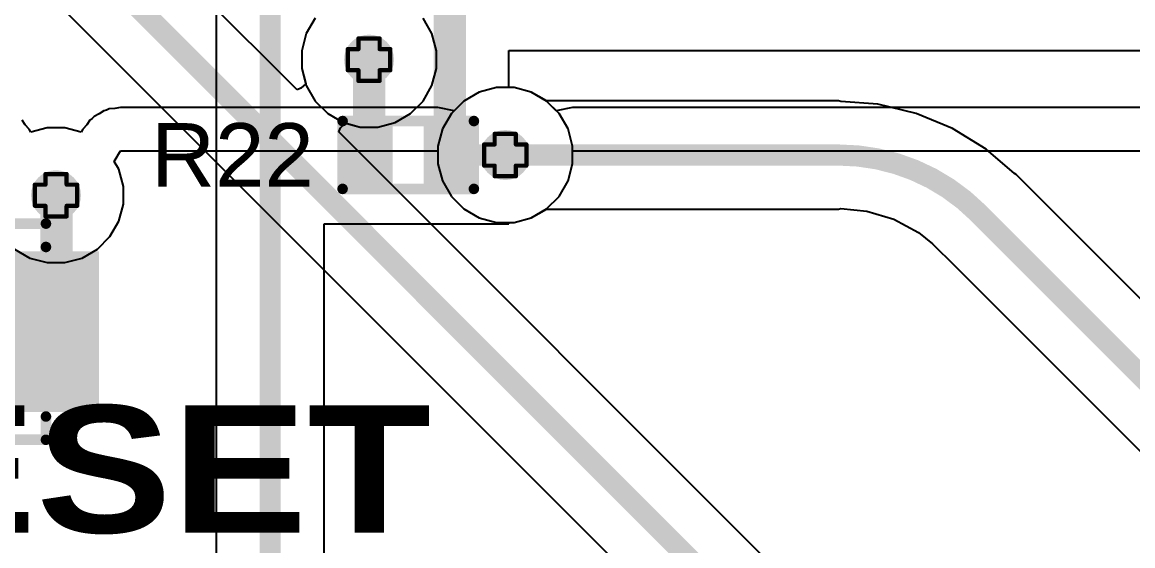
# Model space of a CAD drawing. Header units: inches. Extents: x -5 to 501, y -9 to 81.
# Drawn here: x 30.63 to 43.95, y 7.41 to 13.68 of the extents above; entities that cross this region are included whole.
import ezdxf

# ---------------------------------------------------------------- set-up
doc = ezdxf.new("R2010")
doc.units = ezdxf.units.IN
for name, color, linetype in [('Bottom Layer', 5, 'Continuous'), ('Drill Drawing', 1, 'Continuous'), ('Ground', 16, 'Continuous'), ('Power', 76, 'Continuous'), ('Top Layer', 1, 'Continuous'), ('Top Overlay', 2, 'Continuous'), ('Top Paste', 8, 'Continuous'), ('Top Solder', 216, 'Continuous'), ('Via Holes', 16, 'Continuous')]:
    doc.layers.add(name, color=color, linetype=linetype)
doc.styles.add('Arial', font='', dxfattribs={"height": 0.2})
doc.styles.add('Arial Black_Bold', font='', dxfattribs={"height": 0.2})
doc.styles.get('Arial').set_extended_font_data('Arial')
doc.styles.get('Arial Black_Bold').set_extended_font_data('Arial Black', bold=True)

msp = doc.modelspace()

# ---------------------------------------------------------------- hatches: boundary and pattern name
at = {"layer": 'Bottom Layer'}
h = msp.add_hatch(color=5, dxfattribs=at)
edge = h.paths.add_edge_path()
edge.add_arc((34.79, 13.233), 0.3, 0, 360)
h = msp.add_hatch(color=5, dxfattribs=at)
edge = h.paths.add_edge_path()
edge.add_arc((36.424, 12.09), 0.3, 0, 360)
h = msp.add_hatch(color=5, dxfattribs=at)
edge = h.paths.add_edge_path()
edge.add_arc((31.035, 11.608), 0.3, 0, 360)
at = {"layer": 'Ground'}
h = msp.add_hatch(color=16, dxfattribs=at)
edge = h.paths.add_edge_path()
edge.add_arc((34.79, 13.233), 0.3, 0, 360)
h = msp.add_hatch(color=16, dxfattribs=at)
edge = h.paths.add_edge_path()
edge.add_arc((36.424, 12.09), 0.3, 0, 360)
h = msp.add_hatch(color=16, dxfattribs=at)
edge = h.paths.add_edge_path()
edge.add_arc((31.035, 11.608), 0.3, 0, 360)
at = {"layer": 'Power'}
h = msp.add_hatch(color=76, dxfattribs=at)
edge = h.paths.add_edge_path()
edge.add_arc((34.79, 13.233), 0.3, 0, 360)
h = msp.add_hatch(color=76, dxfattribs=at)
edge = h.paths.add_edge_path()
edge.add_arc((36.424, 12.09), 0.3, 0, 360)
h = msp.add_hatch(color=76, dxfattribs=at)
edge = h.paths.add_edge_path()
edge.add_arc((31.035, 11.608), 0.3, 0, 360)
at = {"layer": 'Top Layer'}
h = msp.add_hatch(color=1, dxfattribs=at)
edge = h.paths.add_edge_path()
edge.add_arc((34.79, 13.233), 0.3, 0, 360)
for points in [[(35.019, 12.408), (35.019, 11.773), (34.562, 11.773), (34.562, 12.408)], [(35.959, 12.408), (35.959, 11.773), (35.501, 11.773), (35.501, 12.408)], [(31.45, 9.112), (30.63, 9.112), (30.63, 10.832), (31.45, 10.832)]]:
    msp.add_hatch(color=1, dxfattribs=at).paths.add_polyline_path(points)
h = msp.add_hatch(color=1, dxfattribs=at)
edge = h.paths.add_edge_path()
edge.add_arc((36.424, 12.09), 0.3, 0, 360)
h = msp.add_hatch(color=1, dxfattribs=at)
edge = h.paths.add_edge_path()
edge.add_arc((31.035, 11.608), 0.3, 0, 360)
at = {"layer": 'Top Paste'}
for points in [[(35.019, 12.408), (35.019, 11.773), (34.562, 11.773), (34.562, 12.408)], [(35.959, 12.408), (35.959, 11.773), (35.501, 11.773), (35.501, 12.408)], [(31.45, 9.112), (30.63, 9.112), (30.63, 10.832), (31.45, 10.832)]]:
    msp.add_hatch(color=8, dxfattribs=at).paths.add_polyline_path(points)
at = {"layer": 'Top Solder'}
for points in [[(35.074, 12.463), (35.074, 11.718), (34.507, 11.718), (34.507, 12.463)], [(36.014, 12.463), (36.014, 11.718), (35.446, 11.718), (35.446, 12.463)], [(31.551, 9.011), (30.528, 9.011), (30.528, 10.934), (31.551, 10.934)]]:
    msp.add_hatch(color=216, dxfattribs=at).paths.add_polyline_path(points)
at = {"layer": 'Via Holes'}
h = msp.add_hatch(color=7, dxfattribs=at)
edge = h.paths.add_edge_path()
edge.add_arc((34.79, 13.233), 0.15, 0, 360)
h = msp.add_hatch(color=7, dxfattribs=at)
edge = h.paths.add_edge_path()
edge.add_arc((36.424, 12.09), 0.15, 0, 360)
h = msp.add_hatch(color=7, dxfattribs=at)
edge = h.paths.add_edge_path()
edge.add_arc((31.035, 11.608), 0.15, 0, 360)

# ---------------------------------------------------------------- linework, layer by layer
at = {"layer": 'Bottom Layer'}
for p, q in [((33.926, 12.871), (31.925, 14.871)), ((31.009, 13.956), (40.723, 4.242)), ((34.144, 13.73), (34.037, 13.545)), ((35.543, 13.545), (35.437, 13.73)), ((34.037, 13.545), (33.982, 13.34)), ((35.598, 13.34), (35.543, 13.545)), ((33.982, 13.34), (33.982, 13.127)), ((35.598, 13.127), (35.598, 13.34)), ((33.982, 13.127), (34.031, 12.945)), ((35.543, 12.922), (35.598, 13.127)), ((34.031, 12.945), (33.973, 12.892)), ((35.437, 12.737), (35.543, 12.922)), ((33.973, 12.892), (33.926, 12.871)), ((36.112, 12.843), (35.927, 12.737)), ((36.317, 12.898), (36.112, 12.843)), ((36.53, 12.898), (36.317, 12.898)), ((36.735, 12.843), (36.53, 12.898)), ((36.918, 12.738), (36.735, 12.843)), ((35.286, 12.587), (35.437, 12.737)), ((35.927, 12.737), (35.777, 12.587)), ((40.422, 12.738), (36.918, 12.738)), ((40.448, 12.733), (40.422, 12.738)), ((40.893, 12.698), (40.448, 12.733)), ((41.352, 12.587), (40.893, 12.698)), ((35.102, 12.48), (35.286, 12.587)), ((35.777, 12.587), (35.671, 12.402)), ((41.789, 12.407), (41.352, 12.587)), ((34.428, 12.369), (34.449, 12.416)), ((34.449, 12.416), (34.502, 12.474)), ((34.502, 12.474), (34.684, 12.425)), ((34.684, 12.425), (34.897, 12.425)), ((34.897, 12.425), (35.102, 12.48)), ((35.671, 12.402), (35.616, 12.197)), ((42.191, 12.16), (41.789, 12.407)), ((41.839, 4.958), (34.428, 12.369)), ((35.616, 12.197), (35.616, 11.984)), ((42.531, 11.87), (42.191, 12.16)), ((35.616, 11.984), (35.671, 11.779)), ((42.553, 11.855), (42.531, 11.87)), ((35.671, 11.779), (35.777, 11.594)), ((49.265, 5.143), (42.553, 11.855)), ((35.777, 11.594), (35.927, 11.444)), ((35.927, 11.444), (36.112, 11.337)), ((36.112, 11.337), (36.317, 11.282)), ((36.53, 11.282), (36.735, 11.337)), ((36.735, 11.337), (36.918, 11.443)), ((36.918, 11.443), (40.422, 11.443)), ((40.422, 11.443), (40.449, 11.448)), ((40.449, 11.448), (40.759, 11.418)), ((40.759, 11.418), (41.083, 11.32)), ((36.317, 11.282), (36.53, 11.282)), ((41.083, 11.32), (41.381, 11.16)), ((41.381, 11.16), (41.546, 11.025)), ((41.546, 11.025), (41.637, 10.939)), ((41.637, 10.939), (41.726, 10.85)), ((41.726, 10.85), (48.35, 4.227))]:
    msp.add_line(p, q, dxfattribs=at)
for points in [[(31.467, 14.414, 0.254, 0.254, 0), (41.94, 3.941, 0.254, 0.254, 0)], [(36.424, 12.09, 0.254, 0.254, 0), (40.422, 12.09, 0.254, 0.254, 0)], [(40.422, 12.09, 0.254, 0.254, 0), (40.422, 12.09, 0.254, 0.254, 0)], [(40.422, 12.09, 0.254, 0.254, -0.198912), (42.095, 11.397, 0.254, 0.254, 0)], [(42.095, 11.397, 0.254, 0.254, 0), (48.807, 4.685, 0.254, 0.254, 0)]]:
    msp.add_lwpolyline(points, format="xyseb", dxfattribs=at)
for points in [[(36.36, 12.09, 0.127, 0.127, 1), (36.487, 12.09, 0.127, 0.127, 1)], [(40.358, 12.09, 0.127, 0.127, 1), (40.485, 12.09, 0.127, 0.127, 1)], [(40.358, 12.09, 0.127, 0.127, 1), (40.485, 12.09, 0.127, 0.127, 1)], [(40.358, 12.09, 0.127, 0.127, 1), (40.485, 12.09, 0.127, 0.127, 1)], [(40.358, 12.09, 0.127, 0.127, 1), (40.485, 12.09, 0.127, 0.127, 1)], [(42.032, 11.397, 0.127, 0.127, 1), (42.159, 11.397, 0.127, 0.127, 1)], [(42.032, 11.397, 0.127, 0.127, 1), (42.159, 11.397, 0.127, 0.127, 1)]]:
    msp.add_lwpolyline(points, format="xyseb", close=True, dxfattribs=at)
at = {"layer": 'Drill Drawing'}
for points in [[(34.663, 13.36, 0.0508, 0.0508, 0), (34.663, 13.487, 0.0508, 0.0508, 0)], [(34.663, 13.487, 0.0508, 0.0508, 0), (34.917, 13.487, 0.0508, 0.0508, 0)], [(34.917, 13.36, 0.0508, 0.0508, 0), (34.917, 13.487, 0.0508, 0.0508, 0)], [(34.536, 13.106, 0.0508, 0.0508, 0), (34.536, 13.36, 0.0508, 0.0508, 0)], [(34.536, 13.36, 0.0508, 0.0508, 0), (34.663, 13.36, 0.0508, 0.0508, 0)], [(34.917, 13.36, 0.0508, 0.0508, 0), (35.044, 13.36, 0.0508, 0.0508, 0)], [(35.044, 13.106, 0.0508, 0.0508, 0), (35.044, 13.36, 0.0508, 0.0508, 0)], [(34.536, 13.106, 0.0508, 0.0508, 0), (34.663, 13.106, 0.0508, 0.0508, 0)], [(34.663, 12.979, 0.0508, 0.0508, 0), (34.663, 13.106, 0.0508, 0.0508, 0)], [(34.917, 13.106, 0.0508, 0.0508, 0), (35.044, 13.106, 0.0508, 0.0508, 0)], [(34.917, 12.979, 0.0508, 0.0508, 0), (34.917, 13.106, 0.0508, 0.0508, 0)], [(34.663, 12.979, 0.0508, 0.0508, 0), (34.917, 12.979, 0.0508, 0.0508, 0)], [(36.297, 12.217, 0.0508, 0.0508, 0), (36.297, 12.344, 0.0508, 0.0508, 0)], [(36.297, 12.344, 0.0508, 0.0508, 0), (36.551, 12.344, 0.0508, 0.0508, 0)], [(36.551, 12.217, 0.0508, 0.0508, 0), (36.551, 12.344, 0.0508, 0.0508, 0)], [(36.17, 11.963, 0.0508, 0.0508, 0), (36.17, 12.217, 0.0508, 0.0508, 0)], [(36.17, 12.217, 0.0508, 0.0508, 0), (36.297, 12.217, 0.0508, 0.0508, 0)], [(36.551, 12.217, 0.0508, 0.0508, 0), (36.678, 12.217, 0.0508, 0.0508, 0)], [(36.678, 11.963, 0.0508, 0.0508, 0), (36.678, 12.217, 0.0508, 0.0508, 0)], [(36.17, 11.963, 0.0508, 0.0508, 0), (36.297, 11.963, 0.0508, 0.0508, 0)], [(36.297, 11.836, 0.0508, 0.0508, 0), (36.297, 11.963, 0.0508, 0.0508, 0)], [(36.551, 11.963, 0.0508, 0.0508, 0), (36.678, 11.963, 0.0508, 0.0508, 0)], [(36.551, 11.836, 0.0508, 0.0508, 0), (36.551, 11.963, 0.0508, 0.0508, 0)], [(30.908, 11.735, 0.0508, 0.0508, 0), (30.908, 11.862, 0.0508, 0.0508, 0)], [(30.908, 11.862, 0.0508, 0.0508, 0), (31.162, 11.862, 0.0508, 0.0508, 0)], [(31.162, 11.735, 0.0508, 0.0508, 0), (31.162, 11.862, 0.0508, 0.0508, 0)], [(36.297, 11.836, 0.0508, 0.0508, 0), (36.551, 11.836, 0.0508, 0.0508, 0)], [(30.781, 11.481, 0.0508, 0.0508, 0), (30.781, 11.735, 0.0508, 0.0508, 0)], [(30.781, 11.735, 0.0508, 0.0508, 0), (30.908, 11.735, 0.0508, 0.0508, 0)], [(31.162, 11.735, 0.0508, 0.0508, 0), (31.289, 11.735, 0.0508, 0.0508, 0)], [(31.289, 11.481, 0.0508, 0.0508, 0), (31.289, 11.735, 0.0508, 0.0508, 0)], [(30.781, 11.481, 0.0508, 0.0508, 0), (30.908, 11.481, 0.0508, 0.0508, 0)], [(30.908, 11.354, 0.0508, 0.0508, 0), (30.908, 11.481, 0.0508, 0.0508, 0)], [(31.162, 11.481, 0.0508, 0.0508, 0), (31.289, 11.481, 0.0508, 0.0508, 0)], [(31.162, 11.354, 0.0508, 0.0508, 0), (31.162, 11.481, 0.0508, 0.0508, 0)], [(30.908, 11.354, 0.0508, 0.0508, 0), (31.162, 11.354, 0.0508, 0.0508, 0)]]:
    msp.add_lwpolyline(points, format="xyseb", dxfattribs=at)
for points in [[(34.65, 13.487, 0.0254, 0.0254, 1), (34.676, 13.487, 0.0254, 0.0254, 1)], [(34.65, 13.487, 0.0254, 0.0254, 1), (34.676, 13.487, 0.0254, 0.0254, 1)], [(34.904, 13.487, 0.0254, 0.0254, 1), (34.93, 13.487, 0.0254, 0.0254, 1)], [(34.904, 13.487, 0.0254, 0.0254, 1), (34.93, 13.487, 0.0254, 0.0254, 1)], [(34.523, 13.36, 0.0254, 0.0254, 1), (34.549, 13.36, 0.0254, 0.0254, 1)], [(34.523, 13.36, 0.0254, 0.0254, 1), (34.549, 13.36, 0.0254, 0.0254, 1)], [(34.65, 13.36, 0.0254, 0.0254, 1), (34.676, 13.36, 0.0254, 0.0254, 1)], [(34.65, 13.36, 0.0254, 0.0254, 1), (34.676, 13.36, 0.0254, 0.0254, 1)], [(34.904, 13.36, 0.0254, 0.0254, 1), (34.93, 13.36, 0.0254, 0.0254, 1)], [(34.904, 13.36, 0.0254, 0.0254, 1), (34.93, 13.36, 0.0254, 0.0254, 1)], [(35.031, 13.36, 0.0254, 0.0254, 1), (35.057, 13.36, 0.0254, 0.0254, 1)], [(35.031, 13.36, 0.0254, 0.0254, 1), (35.057, 13.36, 0.0254, 0.0254, 1)], [(34.523, 13.106, 0.0254, 0.0254, 1), (34.549, 13.106, 0.0254, 0.0254, 1)], [(34.523, 13.106, 0.0254, 0.0254, 1), (34.549, 13.106, 0.0254, 0.0254, 1)], [(34.65, 13.106, 0.0254, 0.0254, 1), (34.676, 13.106, 0.0254, 0.0254, 1)], [(34.65, 13.106, 0.0254, 0.0254, 1), (34.676, 13.106, 0.0254, 0.0254, 1)], [(34.904, 13.106, 0.0254, 0.0254, 1), (34.93, 13.106, 0.0254, 0.0254, 1)], [(34.904, 13.106, 0.0254, 0.0254, 1), (34.93, 13.106, 0.0254, 0.0254, 1)], [(35.031, 13.106, 0.0254, 0.0254, 1), (35.057, 13.106, 0.0254, 0.0254, 1)], [(35.031, 13.106, 0.0254, 0.0254, 1), (35.057, 13.106, 0.0254, 0.0254, 1)], [(34.65, 12.979, 0.0254, 0.0254, 1), (34.676, 12.979, 0.0254, 0.0254, 1)], [(34.65, 12.979, 0.0254, 0.0254, 1), (34.676, 12.979, 0.0254, 0.0254, 1)], [(34.904, 12.979, 0.0254, 0.0254, 1), (34.93, 12.979, 0.0254, 0.0254, 1)], [(34.904, 12.979, 0.0254, 0.0254, 1), (34.93, 12.979, 0.0254, 0.0254, 1)], [(36.284, 12.344, 0.0254, 0.0254, 1), (36.309, 12.344, 0.0254, 0.0254, 1)], [(36.284, 12.344, 0.0254, 0.0254, 1), (36.309, 12.344, 0.0254, 0.0254, 1)], [(36.538, 12.344, 0.0254, 0.0254, 1), (36.563, 12.344, 0.0254, 0.0254, 1)], [(36.538, 12.344, 0.0254, 0.0254, 1), (36.563, 12.344, 0.0254, 0.0254, 1)], [(36.157, 12.217, 0.0254, 0.0254, 1), (36.182, 12.217, 0.0254, 0.0254, 1)], [(36.157, 12.217, 0.0254, 0.0254, 1), (36.182, 12.217, 0.0254, 0.0254, 1)], [(36.284, 12.217, 0.0254, 0.0254, 1), (36.309, 12.217, 0.0254, 0.0254, 1)], [(36.284, 12.217, 0.0254, 0.0254, 1), (36.309, 12.217, 0.0254, 0.0254, 1)], [(36.538, 12.217, 0.0254, 0.0254, 1), (36.563, 12.217, 0.0254, 0.0254, 1)], [(36.538, 12.217, 0.0254, 0.0254, 1), (36.563, 12.217, 0.0254, 0.0254, 1)], [(36.665, 12.217, 0.0254, 0.0254, 1), (36.69, 12.217, 0.0254, 0.0254, 1)], [(36.665, 12.217, 0.0254, 0.0254, 1), (36.69, 12.217, 0.0254, 0.0254, 1)], [(36.157, 11.963, 0.0254, 0.0254, 1), (36.182, 11.963, 0.0254, 0.0254, 1)], [(36.157, 11.963, 0.0254, 0.0254, 1), (36.182, 11.963, 0.0254, 0.0254, 1)], [(36.284, 11.963, 0.0254, 0.0254, 1), (36.309, 11.963, 0.0254, 0.0254, 1)], [(36.284, 11.963, 0.0254, 0.0254, 1), (36.309, 11.963, 0.0254, 0.0254, 1)], [(36.538, 11.963, 0.0254, 0.0254, 1), (36.563, 11.963, 0.0254, 0.0254, 1)], [(36.538, 11.963, 0.0254, 0.0254, 1), (36.563, 11.963, 0.0254, 0.0254, 1)], [(36.665, 11.963, 0.0254, 0.0254, 1), (36.69, 11.963, 0.0254, 0.0254, 1)], [(36.665, 11.963, 0.0254, 0.0254, 1), (36.69, 11.963, 0.0254, 0.0254, 1)], [(30.896, 11.862, 0.0254, 0.0254, 1), (30.921, 11.862, 0.0254, 0.0254, 1)], [(30.896, 11.862, 0.0254, 0.0254, 1), (30.921, 11.862, 0.0254, 0.0254, 1)], [(31.15, 11.862, 0.0254, 0.0254, 1), (31.175, 11.862, 0.0254, 0.0254, 1)], [(31.15, 11.862, 0.0254, 0.0254, 1), (31.175, 11.862, 0.0254, 0.0254, 1)], [(36.284, 11.836, 0.0254, 0.0254, 1), (36.309, 11.836, 0.0254, 0.0254, 1)], [(36.284, 11.836, 0.0254, 0.0254, 1), (36.309, 11.836, 0.0254, 0.0254, 1)], [(36.538, 11.836, 0.0254, 0.0254, 1), (36.563, 11.836, 0.0254, 0.0254, 1)], [(36.538, 11.836, 0.0254, 0.0254, 1), (36.563, 11.836, 0.0254, 0.0254, 1)], [(30.769, 11.735, 0.0254, 0.0254, 1), (30.794, 11.735, 0.0254, 0.0254, 1)], [(30.769, 11.735, 0.0254, 0.0254, 1), (30.794, 11.735, 0.0254, 0.0254, 1)], [(30.896, 11.735, 0.0254, 0.0254, 1), (30.921, 11.735, 0.0254, 0.0254, 1)], [(30.896, 11.735, 0.0254, 0.0254, 1), (30.921, 11.735, 0.0254, 0.0254, 1)], [(31.15, 11.735, 0.0254, 0.0254, 1), (31.175, 11.735, 0.0254, 0.0254, 1)], [(31.15, 11.735, 0.0254, 0.0254, 1), (31.175, 11.735, 0.0254, 0.0254, 1)], [(31.277, 11.735, 0.0254, 0.0254, 1), (31.302, 11.735, 0.0254, 0.0254, 1)], [(31.277, 11.735, 0.0254, 0.0254, 1), (31.302, 11.735, 0.0254, 0.0254, 1)], [(30.769, 11.481, 0.0254, 0.0254, 1), (30.794, 11.481, 0.0254, 0.0254, 1)], [(30.769, 11.481, 0.0254, 0.0254, 1), (30.794, 11.481, 0.0254, 0.0254, 1)], [(30.896, 11.481, 0.0254, 0.0254, 1), (30.921, 11.481, 0.0254, 0.0254, 1)], [(30.896, 11.481, 0.0254, 0.0254, 1), (30.921, 11.481, 0.0254, 0.0254, 1)], [(31.15, 11.481, 0.0254, 0.0254, 1), (31.175, 11.481, 0.0254, 0.0254, 1)], [(31.15, 11.481, 0.0254, 0.0254, 1), (31.175, 11.481, 0.0254, 0.0254, 1)], [(31.277, 11.481, 0.0254, 0.0254, 1), (31.302, 11.481, 0.0254, 0.0254, 1)], [(31.277, 11.481, 0.0254, 0.0254, 1), (31.302, 11.481, 0.0254, 0.0254, 1)], [(30.896, 11.354, 0.0254, 0.0254, 1), (30.921, 11.354, 0.0254, 0.0254, 1)], [(30.896, 11.354, 0.0254, 0.0254, 1), (30.921, 11.354, 0.0254, 0.0254, 1)], [(31.15, 11.354, 0.0254, 0.0254, 1), (31.175, 11.354, 0.0254, 0.0254, 1)], [(31.15, 11.354, 0.0254, 0.0254, 1), (31.175, 11.354, 0.0254, 0.0254, 1)]]:
    msp.add_lwpolyline(points, format="xyseb", close=True, dxfattribs=at)
at = {"layer": 'Ground'}
for p, q in [((34.144, 13.73), (34.037, 13.545)), ((35.543, 13.545), (35.437, 13.73)), ((34.037, 13.545), (33.982, 13.34)), ((35.598, 13.34), (35.543, 13.545)), ((33.982, 13.34), (33.982, 13.127)), ((35.598, 13.127), (35.598, 13.34)), ((33.982, 13.127), (34.037, 12.922)), ((35.543, 12.922), (35.598, 13.127)), ((34.037, 12.922), (34.144, 12.737)), ((35.437, 12.737), (35.543, 12.922)), ((36.112, 12.843), (35.927, 12.737)), ((36.317, 12.898), (36.112, 12.843)), ((36.53, 12.898), (36.317, 12.898)), ((36.735, 12.843), (36.53, 12.898)), ((36.92, 12.737), (36.735, 12.843)), ((34.144, 12.737), (34.294, 12.587)), ((35.286, 12.587), (35.437, 12.737)), ((35.927, 12.737), (35.777, 12.587)), ((37.07, 12.587), (36.92, 12.737)), ((34.294, 12.587), (34.478, 12.48)), ((35.102, 12.48), (35.286, 12.587)), ((35.777, 12.587), (35.671, 12.402)), ((37.177, 12.402), (37.07, 12.587)), ((34.478, 12.48), (34.684, 12.425)), ((34.684, 12.425), (34.897, 12.425)), ((34.897, 12.425), (35.102, 12.48)), ((35.671, 12.402), (35.616, 12.197)), ((37.232, 12.197), (37.177, 12.402)), ((35.616, 12.197), (35.616, 11.984)), ((37.232, 11.984), (37.232, 12.197)), ((35.616, 11.984), (35.671, 11.779)), ((37.177, 11.779), (37.232, 11.984)), ((35.671, 11.779), (35.777, 11.594)), ((37.07, 11.594), (37.177, 11.779)), ((35.777, 11.594), (35.927, 11.444)), ((36.92, 11.444), (37.07, 11.594)), ((35.927, 11.444), (36.112, 11.337)), ((36.112, 11.337), (36.317, 11.282)), ((36.53, 11.282), (36.735, 11.337)), ((36.735, 11.337), (36.92, 11.444)), ((36.317, 11.282), (36.53, 11.282))]:
    msp.add_line(p, q, dxfattribs=at)
at = {"layer": 'Power'}
for p, q in [((36.112, 12.843), (35.927, 12.737)), ((36.317, 12.898), (36.112, 12.843)), ((36.53, 12.898), (36.317, 12.898)), ((36.735, 12.843), (36.53, 12.898)), ((36.92, 12.737), (36.735, 12.843)), ((31.807, 12.659), (31.74, 12.646)), ((35.616, 12.659), (31.807, 12.659)), ((35.811, 12.62), (35.616, 12.659)), ((35.927, 12.737), (35.811, 12.62)), ((37.036, 12.62), (36.92, 12.737)), ((37.232, 12.659), (37.036, 12.62)), ((44.749, 12.659), (37.232, 12.659)), ((31.469, 12.526), (31.441, 12.507)), ((31.492, 12.552), (31.469, 12.526)), ((31.552, 12.582), (31.492, 12.552)), ((31.609, 12.62), (31.552, 12.582)), ((31.642, 12.626), (31.609, 12.62)), ((31.673, 12.642), (31.642, 12.626)), ((31.74, 12.646), (31.673, 12.642)), ((30.667, 12.451), (30.63, 12.507)), ((30.712, 12.4), (30.667, 12.451)), ((30.733, 12.363), (30.712, 12.4)), ((30.929, 12.416), (30.733, 12.363)), ((31.142, 12.416), (30.929, 12.416)), ((31.337, 12.363), (31.142, 12.416)), ((31.358, 12.4), (31.337, 12.363)), ((31.403, 12.451), (31.358, 12.4)), ((31.441, 12.507), (31.403, 12.451)), ((31.734, 12.014), (31.807, 12.141)), ((31.807, 12.141), (35.616, 12.141)), ((35.616, 12.141), (35.616, 11.984)), ((37.232, 11.984), (37.232, 12.141)), ((37.232, 12.141), (44.749, 12.141)), ((31.788, 11.92), (31.734, 12.014)), ((31.843, 11.714), (31.788, 11.92)), ((35.616, 11.984), (35.671, 11.779)), ((37.177, 11.779), (37.232, 11.984)), ((35.671, 11.779), (35.777, 11.594)), ((37.07, 11.594), (37.177, 11.779)), ((31.843, 11.501), (31.843, 11.714)), ((35.777, 11.594), (35.927, 11.444)), ((36.92, 11.444), (37.07, 11.594)), ((31.788, 11.296), (31.843, 11.501)), ((35.927, 11.444), (36.112, 11.337)), ((36.112, 11.337), (36.317, 11.282)), ((36.53, 11.282), (36.735, 11.337)), ((36.735, 11.337), (36.92, 11.444)), ((31.682, 11.112), (31.788, 11.296)), ((36.317, 11.282), (36.53, 11.282)), ((31.531, 10.961), (31.682, 11.112)), ((30.539, 10.961), (30.723, 10.855)), ((31.347, 10.855), (31.531, 10.961)), ((30.723, 10.855), (30.929, 10.8)), ((30.929, 10.8), (31.142, 10.8)), ((31.142, 10.8), (31.347, 10.855))]:
    msp.add_line(p, q, dxfattribs=at)
at = {"layer": 'Top Layer'}
for p, q in [((32.957, 15.022), (32.957, 6.64)), ((36.467, 12.898), (36.467, 13.342)), ((36.467, 13.342), (46.876, 13.342)), ((36.53, 12.898), (36.467, 12.898)), ((36.735, 12.843), (36.53, 12.898)), ((36.92, 12.737), (36.735, 12.843)), ((37.07, 12.587), (36.92, 12.737)), ((37.177, 12.402), (37.07, 12.587)), ((37.232, 12.197), (37.177, 12.402)), ((37.232, 11.984), (37.232, 12.197)), ((37.177, 11.779), (37.232, 11.984)), ((37.07, 11.594), (37.177, 11.779)), ((36.92, 11.444), (37.07, 11.594)), ((36.53, 11.282), (36.735, 11.337)), ((36.735, 11.337), (36.92, 11.444)), ((34.252, 6.64), (34.252, 11.265)), ((34.252, 11.265), (36.467, 11.265)), ((36.467, 11.265), (36.467, 11.282)), ((36.467, 11.282), (36.53, 11.282))]:
    msp.add_line(p, q, dxfattribs=at)
for points in [[(33.604, 6.64, 0.254, 0.254, 0), (33.604, 21.521, 0.254, 0.254, 0)], [(35.758, 12.158, 0.389, 0.389, 0), (35.758, 14.6, 0.389, 0.389, 0)], [(34.79, 12.09, 0.389, 0.389, 0), (34.79, 13.233, 0.389, 0.389, 0)], [(35.922, 12.09, 0.254, 0.254, -0.198911), (35.758, 12.158, 0.254, 0.254, 0)], [(35.922, 12.09, 0.254, 0.254, 0), (36.424, 12.09, 0.254, 0.254, 0)], [(31.04, 9.972, 0.389, 0.389, 0), (31.04, 11.603, 0.389, 0.389, 0)]]:
    msp.add_lwpolyline(points, format="xyseb", dxfattribs=at)
for points in [[(34.693, 13.233, 0.195, 0.195, 1), (34.888, 13.233, 0.195, 0.195, 1)], [(34.693, 12.09, 0.195, 0.195, 1), (34.888, 12.09, 0.195, 0.195, 1)], [(35.661, 12.158, 0.195, 0.195, 1), (35.855, 12.158, 0.195, 0.195, 1)], [(35.695, 12.158, 0.127, 0.127, 1), (35.822, 12.158, 0.127, 0.127, 1)], [(35.858, 12.09, 0.127, 0.127, 1), (35.985, 12.09, 0.127, 0.127, 1)], [(35.858, 12.09, 0.127, 0.127, 1), (35.985, 12.09, 0.127, 0.127, 1)], [(36.36, 12.09, 0.127, 0.127, 1), (36.487, 12.09, 0.127, 0.127, 1)], [(30.943, 11.603, 0.195, 0.195, 1), (31.137, 11.603, 0.195, 0.195, 1)], [(30.943, 9.972, 0.195, 0.195, 1), (31.137, 9.972, 0.195, 0.195, 1)]]:
    msp.add_lwpolyline(points, format="xyseb", close=True, dxfattribs=at)
at = {"layer": 'Top Overlay'}
for points in [[(34.473, 11.684, 0.127, 0.127, 0), (34.473, 12.497, 0.127, 0.127, 0)], [(34.473, 12.497, 0.127, 0.127, 0), (36.047, 12.497, 0.127, 0.127, 0)], [(34.447, 12.522, 0.00323, 0.00323, 0), (36.073, 12.522, 0.00323, 0.00323, 0)], [(36.047, 11.684, 0.127, 0.127, 0), (36.047, 12.497, 0.127, 0.127, 0)], [(34.473, 11.684, 0.127, 0.127, 0), (36.047, 11.684, 0.127, 0.127, 0)], [(27.765, 11.268, 0.127, 0.127, 0), (30.915, 11.268, 0.127, 0.127, 0)], [(30.915, 10.988, 0.127, 0.127, 0), (30.915, 11.268, 0.127, 0.127, 0)], [(30.915, 8.677, 0.127, 0.127, 0), (30.915, 8.956, 0.127, 0.127, 0)], [(27.765, 8.677, 0.127, 0.127, 0), (30.915, 8.677, 0.127, 0.127, 0)]]:
    msp.add_lwpolyline(points, format="xyseb", dxfattribs=at)
for points in [[(34.441, 12.497, 0.0635, 0.0635, 1), (34.504, 12.497, 0.0635, 0.0635, 1)], [(34.441, 12.497, 0.0635, 0.0635, 1), (34.504, 12.497, 0.0635, 0.0635, 1)], [(34.446, 12.522, 0.00161, 0.00161, 1), (34.448, 12.522, 0.00161, 0.00161, 1)], [(36.016, 12.497, 0.0635, 0.0635, 1), (36.079, 12.497, 0.0635, 0.0635, 1)], [(36.016, 12.497, 0.0635, 0.0635, 1), (36.079, 12.497, 0.0635, 0.0635, 1)], [(36.072, 12.522, 0.00161, 0.00161, 1), (36.074, 12.522, 0.00161, 0.00161, 1)], [(34.441, 11.684, 0.0635, 0.0635, 1), (34.504, 11.684, 0.0635, 0.0635, 1)], [(34.441, 11.684, 0.0635, 0.0635, 1), (34.504, 11.684, 0.0635, 0.0635, 1)], [(36.016, 11.684, 0.0635, 0.0635, 1), (36.079, 11.684, 0.0635, 0.0635, 1)], [(36.016, 11.684, 0.0635, 0.0635, 1), (36.079, 11.684, 0.0635, 0.0635, 1)], [(30.883, 11.268, 0.0635, 0.0635, 1), (30.946, 11.268, 0.0635, 0.0635, 1)], [(30.883, 11.268, 0.0635, 0.0635, 1), (30.946, 11.268, 0.0635, 0.0635, 1)], [(30.883, 10.988, 0.0635, 0.0635, 1), (30.946, 10.988, 0.0635, 0.0635, 1)], [(30.883, 8.956, 0.0635, 0.0635, 1), (30.946, 8.956, 0.0635, 0.0635, 1)], [(30.883, 8.677, 0.0635, 0.0635, 1), (30.946, 8.677, 0.0635, 0.0635, 1)], [(30.883, 8.677, 0.0635, 0.0635, 1), (30.946, 8.677, 0.0635, 0.0635, 1)]]:
    msp.add_lwpolyline(points, format="xyseb", close=True, dxfattribs=at)

# ---------------------------------------------------------------- texts
for s, height, style, p in [('R22', 0.762, 'Arial', (32.174, 11.71)), ('RESET', 1.524, 'Arial Black_Bold', (27.413, 7.564))]:
    msp.add_text(s, height=height, dxfattribs=dict(at, style=style)).set_placement(p)

doc.saveas('drawing.dxf')
